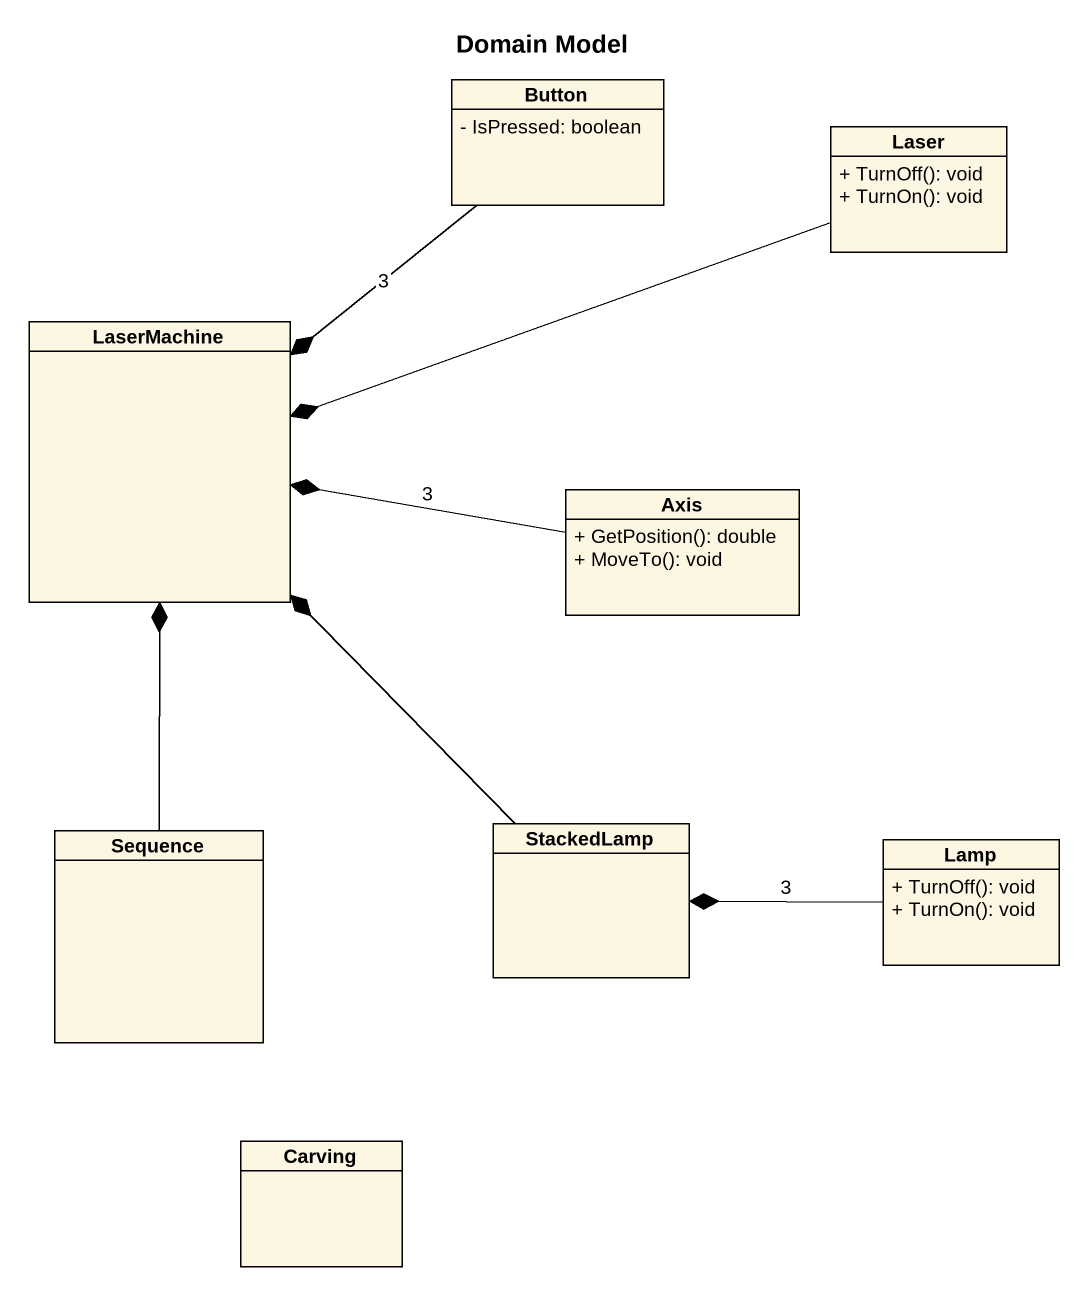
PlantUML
@startuml
title Domain Model
hide circle
hide empty members
skinparam classAttributeIconSize 0
class Button {
  - IsPressed: boolean
}
class Laser {
  + TurnOff(): void
  + TurnOn(): void
}
class LaserMachine
class Axis {
  + GetPosition(): double
  + MoveTo(): void
}
class Sequence
class StackedLamp
class Lamp {
  + TurnOff(): void
  + TurnOn(): void
}
class Carving
Button --* LaserMachine : 3
Laser -left-* LaserMachine
Axis -left-* LaserMachine : 3
Sequence -up-* LaserMachine
StackedLamp -up-* LaserMachine
Lamp -left-* StackedLamp : 3
@enduml
